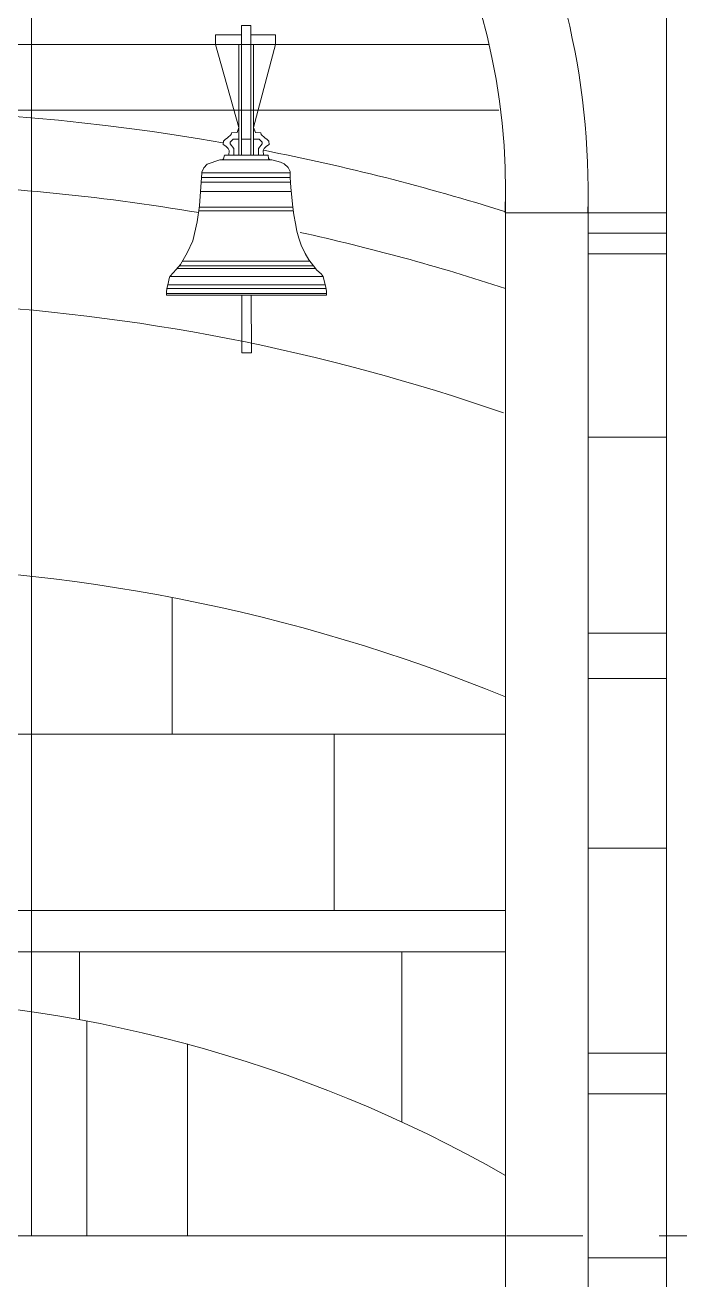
# Model space of a CAD drawing. Header units: millimetres. Extents: x -490789 to -449459, y 209001 to 327650.
# Drawn here: x -473683 to -472472, y 316088 to 318410 of the extents above; entities that cross this region are included whole.
import ezdxf

# ---------------------------------------------------------------- set-up
doc = ezdxf.new("R2010")
doc.units = ezdxf.units.MM
doc.header["$MEASUREMENT"] = 0
doc.linetypes.add('Штриховая', pattern=[282.222223, 141.111112, -141.111112])
for name, color, linetype, lineweight in [('0_Ном._пера__7_Ном._пера__7_Ном._пера__1', 1, 'Continuous', 18), ('0_Ном._пера__7_Ном._пера__7_Ном._пера__7', 7, 'Continuous', 18), ('0_Ном_пера__1_Ном_пера__1_Ном_пера__1_Ном._пера__1_Ном_пера__1_Ном_пера__1_Ном_пера__1_Ном_пера__1_Ном_пера__1_Ном_пера__1_Ном_пера__1_Ном_пера__1_Ном_пера__1_Ном_пера__1_Ном_пера__1_Ном_пера__1_Ном_пера__1_Ном_пера__1_Ном_пера__1_Ном_пера__1_Ном_пера___D_Ном._пера__1', 1, 'Continuous', 18), ('0_Ном_пера__1_Ном_пера__1_Ном_пера__1_Ном._пера__1_Ном_пера__1_Ном_пера__1_Ном_пера__1_Ном_пера__1_Ном_пера__1_Ном_пера__1_Ном_пера__1_Ном_пера__1_Ном_пера__1_Ном_пера__1_Ном_пера__1_Ном_пера__1_Ном_пера__1_Ном_пера__1_Ном_пера__1_Ном_пера__1_Ном_пера___D_Ном._пера__7', 7, 'Continuous', 18), ('0_Ном_пера__7_Ном_пера__7_Ном._пера__7_Ном_пера__7_Ном_пера__7_Ном_пера__7_Ном_пера__7_Ном_пера__7_Ном_пера__7_Ном_пера__7_Ном_пера__7_Ном_пера__7_Ном_пера__7_Ном_пера__7_Ном_пера__7_Ном_пера__7_Ном_пера__7_Ном_пера__7_Ном_пера__7_Ном_пера__7_Ном_пера___3_Ном._пера__7', 7, 'Continuous', 18), ('0_Ном_пера__7_Ном_пера__7_Ном_пера__7_Ном._пера__7_Ном_пера__7_Ном_пера__7_Ном_пера__7_Ном_пера__7_Ном_пера__7_Ном_пера__7_Ном_пера__7_Ном_пера__7_Ном_пера__7_Ном_пера__7_Ном_пера__7_Ном_пера__7_Ном_пера__7_Ном_пера__7_Ном_пера__7_Ном_пера__7_Ном_пера___5_Ном._пера__7', 7, 'Continuous', 18), ('0_Ном_пера__7_Ном_пера__7_Ном_пера__7_Ном_пера__7_Ном_пера__7_Ном_пера__7_Ном_пера__7_Ном_пера__7_Ном_пера__7_Ном._пера__7_Ном_пера__7_Ном_пера__7_Ном_пера__7_Ном_пера__7_Ном_пера__7_Ном_пера__7_Ном_пера__7_Ном_пера__7_Ном_пера__7_Ном_пера__7_Ном_пера___7_Ном._пера__1', 1, 'Continuous', 18), ('0_Ном_пера__7_Ном_пера__7_Ном_пера__7_Ном_пера__7_Ном_пера__7_Ном_пера__7_Ном_пера__7_Ном_пера__7_Ном_пера__7_Ном._пера__7_Ном_пера__7_Ном_пера__7_Ном_пера__7_Ном_пера__7_Ном_пера__7_Ном_пера__7_Ном_пера__7_Ном_пера__7_Ном_пера__7_Ном_пера__7_Ном_пера___7_Ном._пера__7', 7, 'Continuous', 18), ('0_Ном_пера__7_Ном_пера__7_Ном_пера__7_Ном_пера__7_Ном_пера__7_Ном_пера__7_Ном_пера__7_Ном_пера__7_Ном_пера__7_Ном_пера__7_Ном_пера__7_Ном_пера__7_Ном_пера__7_Ном_пера__7_Ном_пера__7_Ном_пера__7_Ном_пера__7_Ном_пера__7_Ном._пера__7_Ном_пера__7_Ном._пера__5_Ном._пера__1', 1, 'Continuous', 18), ('0_Ном_пера__7_Ном_пера__7_Ном_пера__7_Ном_пера__7_Ном_пера__7_Ном_пера__7_Ном_пера__7_Ном_пера__7_Ном_пера__7_Ном_пера__7_Ном_пера__7_Ном_пера__7_Ном_пера__7_Ном_пера__7_Ном_пера__7_Ном_пера__7_Ном_пера__7_Ном_пера__7_Ном_пера__7_Ном_пера__7_Ном_пера__7_C_Ном._пера__202', 202, 'Continuous', 18), ('0_Ном_пера__7_Ном_пера__7_Ном_пера__7_Ном_пера__7_Ном_пера__7_Ном_пера__7_Ном_пера__7_Ном_пера__7_Ном_пера__7_Ном_пера__7_Ном_пера__7_Ном_пера__7_Ном_пера__7_Ном_пера__7_Ном_пера__7_Ном_пера__7_Ном_пера__7_Ном_пера__7_Ном_пера__7_Ном_пера__7_Ном_пера__7_C_Ном._пера__7', 7, 'Continuous', 18), ('0_Ном_пера__7_Ном_пера__7_Ном_пера__7_Ном_пера__7_Ном_пера__7_Ном_пера__7_Ном_пера__7_Ном_пера__7_Ном_пера__7_Ном_пера__7_Ном_пера__7_Ном_пера__7_Ном_пера__7_Ном_пера__7_Ном_пера__7_Ном_пера__7_Ном_пера__7_Ном_пера__7_Ном_пера__7_Ном_пера__7_Ном_пера__7_C_Ном._пера__8', 8, 'Continuous', 18), ('Defpoints_Ном_пера__7_Ном._пера__7_Ном._пера__7_Ном._пера__7_Ном._пера__7_Ном._пера__7_Ном._пера__7_Ном._пера__7', 7, 'Continuous', 18), ('Line 0.25_Ном_пера__7_Ном_пера__7_Ном_пера__7_Ном_пера__7_Ном_пера__7_Ном_пера__7_Ном_пера__7_Ном_пера__7_Ном_пера__7_Ном_пера__7_Ном_пера__7_Ном._пера__7_Ном._пера__7_Ном._пера__7_Ном._пера__7_Ном._пера__102_Ном._пера__102', 102, 'Continuous', 18)]:
    doc.layers.add(name, color=color, linetype=linetype, lineweight=lineweight)

msp = doc.modelspace()

# ---------------------------------------------------------------- linework, layer by layer
at = {"layer": '0_Ном._пера__7_Ном._пера__7_Ном._пера__1', "linetype": 'Continuous'}
for radius, start, end in [(1378.8, 358.302, 181.6973), (1226.2, 358.0906, 181.8013)]:
    msp.add_arc((-474020.5, 318103.2), radius, start, end, dxfattribs=at)
at = {"layer": '0_Ном._пера__7_Ном._пера__7_Ном._пера__7', "linetype": 'Continuous'}
for p, q in [((-472496.7, 315040.1), (-472496.7, 319734.6)), ((-472806.8, 318252.6), (-475226.4, 318252.6)), ((-472794.3, 318100), (-472794.3, 315043.8)), ((-472641.7, 318099.6), (-472641.7, 315040.1)), ((-472496.7, 318024.9), (-472641.7, 318024.9)), ((-472641.7, 317647.7), (-472496.7, 317647.7)), ((-472794.3, 317097.8), (-475244.5, 317097.8)), ((-473568.5, 316567.4), (-473568.5, 316169.4)), ((-473382.3, 316524.6), (-473382.3, 316169.4)), ((-475246.7, 316169.4), (-472796.5, 316169.4)), ((-472794.3, 316169.4), (-475244.5, 316169.4))]:
    msp.add_line(p, q, dxfattribs=at)
for centre, radius, start, end in [((-474020.5, 314182.4), 4071, 80.046, 99.7941), ((-474020.5, 314182.4), 4071, 72.4715, 78.9691), ((-474020.5, 314182.4), 3936, 80.3611, 88.6255), ((-474020.5, 314182.4), 3936, 71.8484, 77.5801), ((-474020.5, 314182.4), 3716.6, 70.7983, 87.09), ((-474020.5, 314182.4), 3226.5, 67.6638, 112.2945), ((-474039.3, 314099), 2512.5, 60.2974, 118.6658)]:
    msp.add_arc(centre, radius, start, end, dxfattribs=at)
at = {"layer": '0_Ном_пера__1_Ном_пера__1_Ном_пера__1_Ном._пера__1_Ном_пера__1_Ном_пера__1_Ном_пера__1_Ном_пера__1_Ном_пера__1_Ном_пера__1_Ном_пера__1_Ном_пера__1_Ном_пера__1_Ном_пера__1_Ном_пера__1_Ном_пера__1_Ном_пера__1_Ном_пера__1_Ном_пера__1_Ном_пера__1_Ном_пера___D_Ном._пера__1', "linetype": 'Continuous'}
for p, q in [((-472496.7, 318062.4), (-472794.4, 318062.4)), ((-472496.7, 317986.4), (-472641.7, 317986.4)), ((-472496.7, 317201), (-472641.7, 317201)), ((-475244.5, 316771.5), (-472794.3, 316771.5)), ((-475244.5, 316694.7), (-472794.3, 316695.2)), ((-472496.7, 316432.5), (-472641.7, 316432.5))]:
    msp.add_line(p, q, dxfattribs=at)
at = {"layer": '0_Ном_пера__1_Ном_пера__1_Ном_пера__1_Ном._пера__1_Ном_пера__1_Ном_пера__1_Ном_пера__1_Ном_пера__1_Ном_пера__1_Ном_пера__1_Ном_пера__1_Ном_пера__1_Ном_пера__1_Ном_пера__1_Ном_пера__1_Ном_пера__1_Ном_пера__1_Ном_пера__1_Ном_пера__1_Ном_пера__1_Ном_пера___D_Ном._пера__7', "linetype": 'Continuous'}
for p, q in [((-472496.7, 316887.1), (-472641.7, 316887.1)), ((-472496.7, 316128.6), (-472641.7, 316128.6))]:
    msp.add_line(p, q, dxfattribs=at)
at = {"layer": '0_Ном_пера__7_Ном_пера__7_Ном._пера__7_Ном_пера__7_Ном_пера__7_Ном_пера__7_Ном_пера__7_Ном_пера__7_Ном_пера__7_Ном_пера__7_Ном_пера__7_Ном_пера__7_Ном_пера__7_Ном_пера__7_Ном_пера__7_Ном_пера__7_Ном_пера__7_Ном_пера__7_Ном_пера__7_Ном_пера__7_Ном_пера___3_Ном._пера__7', "linetype": 'Continuous'}
for p, q in [((-473411, 317350.7), (-473411, 317097.4)), ((-473111.2, 317097.8), (-473111.2, 316771))]:
    msp.add_line(p, q, dxfattribs=at)
at = {"layer": '0_Ном_пера__7_Ном_пера__7_Ном_пера__7_Ном._пера__7_Ном_пера__7_Ном_пера__7_Ном_пера__7_Ном_пера__7_Ном_пера__7_Ном_пера__7_Ном_пера__7_Ном_пера__7_Ном_пера__7_Ном_пера__7_Ном_пера__7_Ном_пера__7_Ном_пера__7_Ном_пера__7_Ном_пера__7_Ном_пера__7_Ном_пера___5_Ном._пера__7', "linetype": 'Continuous'}
msp.add_line((-472986, 316695.4), (-472986, 316380.1), dxfattribs=at)
at = {"layer": '0_Ном_пера__7_Ном_пера__7_Ном_пера__7_Ном_пера__7_Ном_пера__7_Ном_пера__7_Ном_пера__7_Ном_пера__7_Ном_пера__7_Ном._пера__7_Ном_пера__7_Ном_пера__7_Ном_пера__7_Ном_пера__7_Ном_пера__7_Ном_пера__7_Ном_пера__7_Ном_пера__7_Ном_пера__7_Ном_пера__7_Ном_пера___7_Ном._пера__1', "linetype": 'Continuous'}
msp.add_line((-472641.7, 317285), (-472496.7, 317285), dxfattribs=at)
at = {"layer": '0_Ном_пера__7_Ном_пера__7_Ном_пера__7_Ном_пера__7_Ном_пера__7_Ном_пера__7_Ном_пера__7_Ном_пера__7_Ном_пера__7_Ном._пера__7_Ном_пера__7_Ном_пера__7_Ном_пера__7_Ном_пера__7_Ном_пера__7_Ном_пера__7_Ном_пера__7_Ном_пера__7_Ном_пера__7_Ном_пера__7_Ном_пера___7_Ном._пера__7', "linetype": 'Continuous'}
msp.add_line((-473582.1, 316695.6), (-473582.1, 316569.5), dxfattribs=at)
at = {"layer": '0_Ном_пера__7_Ном_пера__7_Ном_пера__7_Ном_пера__7_Ном_пера__7_Ном_пера__7_Ном_пера__7_Ном_пера__7_Ном_пера__7_Ном_пера__7_Ном_пера__7_Ном_пера__7_Ном_пера__7_Ном_пера__7_Ном_пера__7_Ном_пера__7_Ном_пера__7_Ном_пера__7_Ном._пера__7_Ном_пера__7_Ном._пера__5_Ном._пера__1', "linetype": 'Continuous'}
msp.add_line((-472641.7, 316507.5), (-472497.9, 316507.5), dxfattribs=at)
at = {"layer": '0_Ном_пера__7_Ном_пера__7_Ном_пера__7_Ном_пера__7_Ном_пера__7_Ном_пера__7_Ном_пера__7_Ном_пера__7_Ном_пера__7_Ном_пера__7_Ном_пера__7_Ном_пера__7_Ном_пера__7_Ном_пера__7_Ном_пера__7_Ном_пера__7_Ном_пера__7_Ном_пера__7_Ном_пера__7_Ном_пера__7_Ном_пера__7_C_Ном._пера__202', "linetype": 'Continuous'}
msp.add_line((-473670.9, 318575.4), (-473670.9, 316169.4), dxfattribs=at)
at = {"layer": '0_Ном_пера__7_Ном_пера__7_Ном_пера__7_Ном_пера__7_Ном_пера__7_Ном_пера__7_Ном_пера__7_Ном_пера__7_Ном_пера__7_Ном_пера__7_Ном_пера__7_Ном_пера__7_Ном_пера__7_Ном_пера__7_Ном_пера__7_Ном_пера__7_Ном_пера__7_Ном_пера__7_Ном_пера__7_Ном_пера__7_Ном_пера__7_C_Ном._пера__7', "linetype": 'Continuous'}
for p, q in [((-473330.6, 318373.7), (-473287.8, 318220.2)), ((-473260.1, 318220.2), (-473219.5, 318373.7))]:
    msp.add_line(p, q, dxfattribs=at)
at = {"layer": '0_Ном_пера__7_Ном_пера__7_Ном_пера__7_Ном_пера__7_Ном_пера__7_Ном_пера__7_Ном_пера__7_Ном_пера__7_Ном_пера__7_Ном_пера__7_Ном_пера__7_Ном_пера__7_Ном_пера__7_Ном_пера__7_Ном_пера__7_Ном_пера__7_Ном_пера__7_Ном_пера__7_Ном_пера__7_Ном_пера__7_Ном_пера__7_C_Ном._пера__8', "linetype": 'Continuous'}
msp.add_line((-473282.2, 317803.3), (-473264.3, 317803.3), dxfattribs=at)
at = {"layer": 'Defpoints_Ном_пера__7_Ном._пера__7_Ном._пера__7_Ном._пера__7_Ном._пера__7_Ном._пера__7_Ном._пера__7_Ном._пера__7', "linetype": 'Continuous'}
for p, q in [((-473282.6, 318409.1), (-473282.6, 318169.3)), ((-473265.3, 318409.1), (-473282.6, 318409.1)), ((-473265.3, 318409.1), (-473265.3, 318169.3)), ((-473282.6, 318391.8), (-473330.6, 318391.8)), ((-473330.6, 318391.8), (-473330.6, 318373.7)), ((-473219.5, 318391.7), (-473265.3, 318391.7)), ((-473219.5, 318391.7), (-473219.5, 318373.7)), ((-472826.1, 318373.7), (-475214.9, 318373.7)), ((-473287.7, 318373.7), (-473287.7, 318169.5)), ((-473260.1, 318373.7), (-473260.1, 318169.3)), ((-473287.8, 318220.2), (-473290.9, 318211)), ((-473260.1, 318220.2), (-473257, 318211)), ((-473316, 318195.3), (-473316.2, 318188.9)), ((-473312.6, 318198.1), (-473316, 318195.3)), ((-473308.2, 318201.3), (-473312.6, 318198.1)), ((-473301.7, 318207.2), (-473308.2, 318201.3)), ((-473303.6, 318193.4), (-473297.8, 318199.1)), ((-473303.6, 318189.9), (-473303.6, 318193.4)), ((-473300.9, 318210.3), (-473301.7, 318207.2)), ((-473290.9, 318211), (-473300.9, 318210.3)), ((-473297.8, 318199.1), (-473287.8, 318199.1)), ((-473265.3, 318199.1), (-473282.6, 318199.1)), ((-473250.2, 318199.1), (-473260.1, 318199.1)), ((-473257, 318211), (-473247, 318210.3)), ((-473244.4, 318193.4), (-473250.2, 318199.1)), ((-473247, 318210.3), (-473246.2, 318207.2)), ((-473246.2, 318207.2), (-473239.7, 318201.3)), ((-473244.3, 318189.9), (-473244.4, 318193.4)), ((-473239.7, 318201.3), (-473235.4, 318198.1)), ((-473235.4, 318198.1), (-473231.9, 318195.3)), ((-473231.9, 318195.3), (-473231.7, 318188.9)), ((-473316.2, 318188.9), (-473311.6, 318185.7)), ((-473314, 318169.3), (-473315.8, 318162.7)), ((-473233.5, 318169.3), (-473314, 318169.3)), ((-473311.6, 318185.7), (-473307, 318181.8)), ((-473307, 318181.8), (-473305.6, 318177.9)), ((-473305.6, 318177.9), (-473306.2, 318169.3)), ((-473296.6, 318181.8), (-473303.6, 318189.9)), ((-473296.6, 318169.3), (-473296.6, 318181.8)), ((-473251.3, 318181.8), (-473244.3, 318189.9)), ((-473251.3, 318169.3), (-473251.3, 318181.8)), ((-473240.9, 318181.8), (-473242.3, 318177.9)), ((-473242.3, 318177.9), (-473241.7, 318169.3)), ((-473236.4, 318185.7), (-473240.9, 318181.8)), ((-473231.7, 318188.9), (-473236.4, 318185.7)), ((-473233.5, 318169.3), (-473232.4, 318163.3)), ((-473352.1, 318145.7), (-473356.1, 318138)), ((-473346.1, 318152.8), (-473352.1, 318145.7)), ((-473322.7, 318160.4), (-473346.1, 318152.8)), ((-473226.3, 318160.4), (-473322.7, 318160.4)), ((-473315.8, 318162.7), (-473317.9, 318160.4)), ((-473232.4, 318163.3), (-473230, 318160.4)), ((-473210.7, 318156), (-473226.5, 318160.4)), ((-473203.7, 318153.2), (-473210.7, 318156)), ((-473196.3, 318146.3), (-473203.7, 318153.2)), ((-473192.6, 318138.8), (-473196.3, 318146.3)), ((-473356.7, 318128), (-473360.5, 318075.4)), ((-473356.1, 318136.2), (-473356.7, 318128)), ((-473192.8, 318128), (-473356.7, 318128)), ((-473356.1, 318136.3), (-473356.1, 318138)), ((-473192.7, 318136.3), (-473356.1, 318136.3)), ((-473192.8, 318128), (-473192.6, 318138.8)), ((-473191.2, 318109.3), (-473192.8, 318128)), ((-473190.5, 318102.1), (-473359, 318102.1)), ((-473192, 318119.3), (-473357.3, 318119.3)), ((-473187.9, 318073.1), (-473191.2, 318109.3)), ((-473360.5, 318075.4), (-473364.4, 318045.7)), ((-473187, 318066.2), (-473361.7, 318066.2)), ((-473187.9, 318073.1), (-473360.8, 318073.1)), ((-473186, 318058.8), (-473187.9, 318073.1)), ((-473182.8, 318042.7), (-473186, 318058.8)), ((-473364.4, 318045.7), (-473372.4, 318010.9)), ((-473180.3, 318028.6), (-473182.8, 318042.7)), ((-473372.4, 318010.9), (-473383.3, 317988.5)), ((-473176.3, 318015.6), (-473180.3, 318028.6)), ((-473172.3, 318002.6), (-473176.3, 318015.6)), ((-473383.3, 317988.5), (-473395.5, 317967.2)), ((-473164.8, 317987.1), (-473172.3, 318002.6)), ((-473157.9, 317975.5), (-473164.8, 317987.1)), ((-473395.5, 317967.2), (-473408.1, 317951.8)), ((-473149.6, 317964.3), (-473397.8, 317964.3)), ((-473156.1, 317973.2), (-473392.1, 317973.2)), ((-473149.6, 317964.3), (-473157.9, 317975.5)), ((-473143.1, 317956.4), (-473149.6, 317964.3)), ((-473415.6, 317943.2), (-473418.6, 317929.5)), ((-473414.9, 317944.5), (-473415.6, 317943.2)), ((-473408.1, 317951.8), (-473414.9, 317944.5)), ((-473131.5, 317944.5), (-473414.9, 317944.5)), ((-473145.8, 317959.8), (-473401.5, 317959.8)), ((-473135.5, 317949.9), (-473143.1, 317956.4)), ((-473131.5, 317944.5), (-473135.5, 317949.9)), ((-473128.6, 317931.8), (-473131.5, 317944.5)), ((-473421.1, 317915.5), (-473421.3, 317910.1)), ((-473420.5, 317922.3), (-473421.1, 317915.5)), ((-473125.4, 317913.5), (-473421.1, 317913.5)), ((-473418.6, 317929.5), (-473420.5, 317922.3)), ((-473126.3, 317922.3), (-473420.5, 317922.3)), ((-473128, 317929.5), (-473418.6, 317929.5)), ((-473126.8, 317924.9), (-473128.6, 317931.8)), ((-473125.4, 317917), (-473126.8, 317924.9)), ((-473125.4, 317910.1), (-473125.4, 317917)), ((-473421.3, 317910.1), (-473125.4, 317910.1)), ((-473282.2, 317803.3), (-473282.2, 317910.1)), ((-473265, 317910.1), (-473264.3, 317803.3))]:
    msp.add_line(p, q, dxfattribs=at)
at = {"layer": 'Line 0.25_Ном_пера__7_Ном_пера__7_Ном_пера__7_Ном_пера__7_Ном_пера__7_Ном_пера__7_Ном_пера__7_Ном_пера__7_Ном_пера__7_Ном_пера__7_Ном_пера__7_Ном._пера__7_Ном._пера__7_Ном._пера__7_Ном._пера__7_Ном._пера__102_Ном._пера__102', "linetype": 'Штриховая'}
msp.add_line((-472792.8, 316169.4), (-464343.1, 316169.4), dxfattribs=at)

doc.saveas('drawing.dxf')
